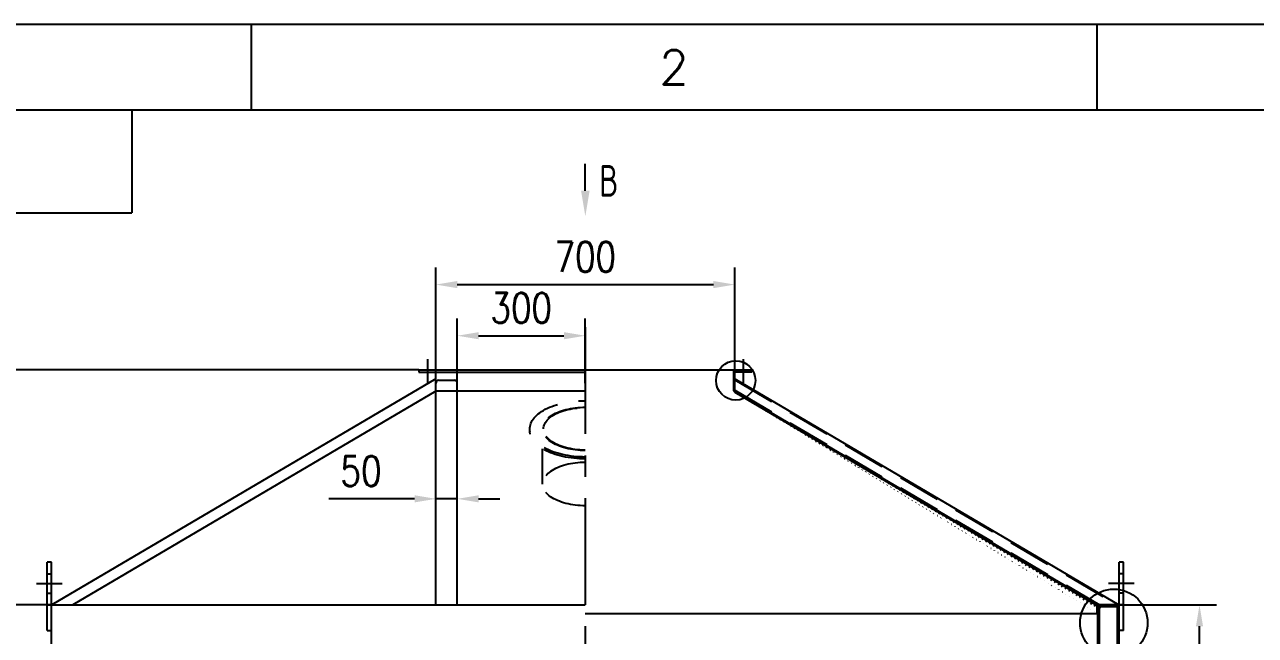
# Model space of a CAD drawing. Header units: inches. Extents: x -500 to 11380, y -200 to 8200.
# Drawn here: x 949 to 3832, y 6771 to 8200 of the extents above; entities that cross this region are included whole.
import ezdxf
from ezdxf.enums import TextEntityAlignment as Align

# ---------------------------------------------------------------- set-up
doc = ezdxf.new("R2010")
doc.units = ezdxf.units.IN
doc.header["$LTSCALE"] = 200
doc.linetypes.add('CENTER', pattern=[2, 1.25, -0.25, 0.25, -0.25])
doc.linetypes.add('DASHED', pattern=[0.75, 0.5, -0.25])
for name, color, linetype in [('1轮廓实线层', 7, 'Continuous'), ('2细线层', 4, 'Continuous'), ('3中心线层', 1, 'CENTER'), ('4虚线层', 6, 'DASHED'), ('5剖面线层', 2, 'Continuous'), ('6文字层', 3, 'Continuous'), ('7标注层', 4, 'Continuous'), ('8符号标注层', 31, 'Continuous'), ('图框层', 7, 'Continuous')]:
    doc.layers.add(name, color=color, linetype=linetype)
doc.styles.add('PC_TEXTSTYLE', font='isocp.shx', dxfattribs={"width": 0.8, "bigfont": 'hzfs.shx'})
doc.styles.add('TH_GBDIM', font='romans.shx', dxfattribs={"width": 0.8, "bigfont": 'gbcbig.shx'})
doc.dimstyles.new('TH_GBDIM', dxfattribs={"dimscale": 20, "dimtxt": 3.5, "dimasz": 2.5, "dimexe": 2, "dimexo": 0, "dimgap": 1.5, "dimtad": 1, "dimtoh": 1, "dimdec": 1, "dimdsep": 46, "dimtxsty": 'TH_GBDIM', "dimcen": 2.5, "dimclrd": 130, "dimclre": 130, "dimclrt": 3, "dimadec": 0, "dimazin": 2, "dimtfac": 0.714286, "dimtdec": 1, "dimtmove": 0, "dimatfit": 3, "dimfxl": 0, "dimtzin": 0, "dimlwd": -1, "dimlwe": -1, "dimarcsym": 0})

# ---------------------------------------------------------------- blocks, each defined once
blk = doc.blocks.new('*D27')
at = {"layer": '7标注层', "color": 130, "transparency": 16777216}
for p, q in [((1872.413454554495, 7392.184662203945), (646.1461108915246, 7392.184662203945)), ((686.1461108915241, 4442.184542994655), (686.1461108915247, 7342.184662203945)), ((1012.413460514959, 4392.184542994655), (646.1461108915241, 4392.184542994655))]:
    blk.add_line(p, q, dxfattribs=at)
for points in [[(677.8127775581913, 7342.184662203945), (694.4794442248581, 7342.184662203945), (686.1461108915247, 7392.184662203945)], [(677.8127775581908, 4442.184542994655), (694.4794442248575, 4442.184542994655), (686.1461108915241, 4392.184542994655)]]:
    blk.add_solid(points, dxfattribs=at)
at = {"layer": 'Defpoints', "color": 0, "transparency": 16777216}
for p in [(686.1461108915247, 7392.184662203945), (1872.413454554495, 7392.184662203945), (1012.413460514959, 4392.184542994655)]:
    blk.add_point(p, dxfattribs=at)
at = {"layer": '7标注层', "color": 3, "transparency": 16777216, "insert": (621.1461108915234, 5892.1846025993), "char_height": 70, "attachment_point": 5, "rotation": 90, "style": 'TH_GBDIM'}
blk.add_mtext('3000', dxfattribs=at)
blk = doc.blocks.new('*D44')
at = {"layer": '7标注层', "color": 130, "transparency": 16777216}
for p, q in [((1912.413471243795, 7387.184662203945), (1912.413471243795, 7631.741936573133)), ((2612.413449786123, 7387.184662203945), (2612.413449786123, 7631.741936573133)), ((1962.413471243795, 7591.741936573133), (2562.413449786123, 7591.741936573133))]:
    blk.add_line(p, q, dxfattribs=at)
for points in [[(1962.413471243795, 7600.075269906466), (1962.413471243795, 7583.4086032398), (1912.413471243795, 7591.741936573133)], [(2562.413449786123, 7600.075269906466), (2562.413449786123, 7583.4086032398), (2612.413449786123, 7591.741936573133)]]:
    blk.add_solid(points, dxfattribs=at)
at = {"layer": 'Defpoints', "color": 0, "transparency": 16777216}
for p in [(2612.413449786123, 7591.741936573133), (1912.413471243795, 7387.184662203945), (2612.413449786123, 7387.184662203945)]:
    blk.add_point(p, dxfattribs=at)
at = {"layer": '7标注层', "color": 3, "transparency": 16777216, "insert": (2262.413460514959, 7656.741936573133), "char_height": 70, "attachment_point": 5, "style": 'TH_GBDIM'}
blk.add_mtext('700', dxfattribs=at)
blk = doc.blocks.new('*D52')
at = {"layer": '7标注层', "color": 130, "transparency": 16777216}
for p, q in [((1872.413454554495, 7392.184662203945), (816.0851784476981, 7392.184662203945)), ((856.085178447698, 6892.184590678374), (856.0851784476981, 7342.184662203945)), ((1013.105708245844, 6842.184590678374), (816.085178447698, 6842.184590678374))]:
    blk.add_line(p, q, dxfattribs=at)
for points in [[(847.7518451143648, 7342.184662203945), (864.4185117810315, 7342.184662203945), (856.0851784476981, 7392.184662203945)], [(847.7518451143646, 6892.184590678374), (864.4185117810314, 6892.184590678374), (856.085178447698, 6842.184590678374)]]:
    blk.add_solid(points, dxfattribs=at)
at = {"layer": 'Defpoints', "color": 0, "transparency": 16777216}
for p in [(856.0851784476981, 7392.184662203945), (1872.413454554495, 7392.184662203945), (1013.105708245844, 6842.184590678374)]:
    blk.add_point(p, dxfattribs=at)
at = {"layer": '7标注层', "color": 3, "transparency": 16777216, "insert": (791.085178447697, 7117.18462644116), "char_height": 70, "attachment_point": 5, "rotation": 90, "style": 'TH_GBDIM'}
blk.add_mtext('550', dxfattribs=at)
blk = doc.blocks.new('*D65')
at = {"layer": '7标注层', "color": 130, "transparency": 16777216}
for p, q in [((1912.413471243795, 7052.800713267396), (1912.413471243795, 7130.417338094281)), ((1962.413453362402, 7052.800713267396), (1962.413453362402, 7130.417338094281)), ((1862.413471243795, 7090.417338094281), (1661.746804577128, 7090.417338094281)), ((1962.413453362402, 7090.417338094281), (1912.413471243795, 7090.417338094281)), ((2012.413453362402, 7090.417338094281), (2062.413453362402, 7090.417338094281))]:
    blk.add_line(p, q, dxfattribs=at)
for points in [[(1862.413471243795, 7098.750671427614), (1862.413471243795, 7082.084004760948), (1912.413471243795, 7090.417338094281)], [(2012.413453362402, 7098.750671427614), (2012.413453362402, 7082.084004760948), (1962.413453362402, 7090.417338094281)]]:
    blk.add_solid(points, dxfattribs=at)
at = {"layer": 'Defpoints', "color": 0, "transparency": 16777216}
for p in [(1912.413471243795, 7090.417338094281), (1912.413471243795, 7052.800713267396), (1962.413453362402, 7052.800713267396)]:
    blk.add_point(p, dxfattribs=at)
at = {"layer": '7标注层', "color": 3, "transparency": 16777216, "insert": (1737.080137910462, 7155.417338094281), "char_height": 70, "attachment_point": 5, "style": 'TH_GBDIM'}
blk.add_mtext('50', dxfattribs=at)
blk = doc.blocks.new('*D98')
at = {"layer": '7标注层', "color": 130, "transparency": 16777216}
for p, q in [((3504.653181500207, 6842.180998237348), (3740.763662648213, 6842.180998237348)), ((3700.763662648213, 6417.184566836513), (3700.763662648213, 6792.180998237348)), ((3490.413460514959, 6367.184566836513), (3740.763662648213, 6367.184566836513))]:
    blk.add_line(p, q, dxfattribs=at)
for points in [[(3692.430329314879, 6792.180998237348), (3709.096995981546, 6792.180998237348), (3700.763662648213, 6842.180998237348)], [(3692.430329314879, 6417.184566836513), (3709.096995981546, 6417.184566836513), (3700.763662648213, 6367.184566836513)]]:
    blk.add_solid(points, dxfattribs=at)
at = {"layer": 'Defpoints', "color": 0, "transparency": 16777216}
for p in [(3504.653181500207, 6842.180998237348), (3700.763662648213, 6842.180998237348), (3490.413460514959, 6367.184566836513)]:
    blk.add_point(p, dxfattribs=at)
at = {"layer": '7标注层', "color": 3, "transparency": 16777216, "insert": (3635.763662648212, 6604.682782536931), "char_height": 70, "attachment_point": 5, "rotation": 90, "style": 'TH_GBDIM'}
blk.add_mtext('475', dxfattribs=at)
blk = doc.blocks.new('*D110')
at = {"layer": '7标注层', "color": 130, "transparency": 16777216}
for p, q in [((1962.413460514961, 7360.822744373243), (1962.413460514961, 7512.0617213027)), ((2262.413460514959, 7360.822744373243), (2262.413460514959, 7512.0617213027)), ((2012.413460514961, 7472.0617213027), (2212.413460514959, 7472.0617213027))]:
    blk.add_line(p, q, dxfattribs=at)
for points in [[(2012.413460514961, 7480.395054636033), (2012.413460514961, 7463.728387969367), (1962.413460514961, 7472.0617213027)], [(2212.413460514959, 7480.395054636033), (2212.413460514959, 7463.728387969367), (2262.413460514959, 7472.0617213027)]]:
    blk.add_solid(points, dxfattribs=at)
at = {"layer": 'Defpoints', "color": 0, "transparency": 16777216}
for p in [(2262.413460514959, 7472.0617213027), (1962.413460514961, 7360.822744373243), (2262.413460514959, 7360.822744373243)]:
    blk.add_point(p, dxfattribs=at)
at = {"layer": '7标注层', "color": 3, "transparency": 16777216, "insert": (2112.41346051496, 7537.0617213027), "char_height": 70, "attachment_point": 5, "style": 'TH_GBDIM'}
blk.add_mtext('300', dxfattribs=at)
blk = doc.blocks.new('PC_TYDH_BLOCK')
at = {"layer": '2细线层', "linetype": 'Continuous'}
for p in [(60, 0), (0, -12)]:
    blk.add_line(p, (60, -12), dxfattribs=at)
at = {"layer": '6文字层', "style": 'PC_TEXTSTYLE', "width": 1.815486407808932}
blk.add_attdef('图样代号', text='', height=7, rotation=180, dxfattribs=at).set_placement((58.23961856626534, -2.403184483947882), (2.346171288814418, -2.403184483947882), align=Align.FIT)

msp = doc.modelspace()

# ---------------------------------------------------------------- hatches: boundary and pattern name
at = {"layer": '5剖面线层'}
h = msp.add_hatch(dxfattribs=at)
h.set_pattern_fill('ANSI31', color=256, scale=3)
h.set_pattern_definition([(45, (0, 0), (-6.735192090801863, 6.735192090801865), [])])
h.paths.add_polyline_path([(2610.413449786123, 7342.184662203945), (2612.413449786123, 7342.184662203945), (2612.413449786123, 7392.184662203946), (2610.413449786123, 7392.184662203946)])
h = msp.add_hatch(dxfattribs=at)
h.set_pattern_fill('ANSI31', color=256, scale=3)
h.set_pattern_definition([(45, (0, 214.9937323195336), (-6.735192090801863, 6.735192090801865), [])])
h.paths.add_polyline_path([(2632.413466475424, 7392.184662203946), (2612.413449786123, 7392.184662203946), (2612.413449786123, 7387.184662203945), (2632.413466475424, 7387.184662203945)])
h.paths.add_polyline_path([(2652.413466475424, 7392.184662203946), (2632.413466475424, 7392.184662203946), (2632.413466475424, 7387.184662203945), (2652.413466475424, 7387.184662203945)])
h = msp.add_hatch(dxfattribs=at)
h.set_pattern_fill('ANSI31', color=256, scale=3)
h.set_pattern_definition([(45, (-974.7880746912851, 214.9937323195336), (-6.735192090801863, 6.735192090801865), [])])
edge = h.paths.add_edge_path()
edge.add_line((3460.413508198675, 6822.184590678373), (3462.413460514959, 6822.184590678373))
edge.add_line((3460.413508198675, 6839.896806547342), (3460.413508198675, 6822.184590678373))
edge.add_line((3462.413508198675, 6839.896806547342), (3462.413508198675, 6822.184590678373))
edge.add_line((2612.413449786123, 7342.184662203945), (2611.399409476999, 7340.460793806569))
edge.add_line((3462.413460514959, 6822.184590678374), (3462.413460514959, 6834.184590678373))
edge.add_line((2611.399409476999, 7340.460793806569), (3459.4275485078, 6841.620674944716))
edge.add_arc((3458.413508198675, 6839.896806547342), 2, 1.323110747488823e-12, 59.53445321935718)
edge.add_arc((3458.413508198675, 6839.896806547342), 4, 1.323110747488823e-12, 59.53445321935718)
edge.add_line((2612.413449786123, 7342.184662203945), (3460.441588816924, 6843.344543342093))
h = msp.add_hatch(dxfattribs=at)
h.set_pattern_fill('ANSI31', color=256, scale=3, angle=90)
h.set_pattern_definition([(135, (0, 214.9937323195336), (-6.735192090801865, -6.735192090801863), [])])
h.paths.add_polyline_path([(3462.413508198675, 6834.212211995764), (3462.413508198676, 6822.184590678373), (3462.413461800786, 6750.180031066129, 0.4140475100638127), (3470.41346051496, 6742.184566836514), (3504.41346051496, 6742.184566836513, 0.4142135623731028), (3512.41346051496, 6750.184566836513), (3512.41346051496, 6834.184590678373, 0.4142135623730935), (3504.41346051496, 6842.184590678373), (3470.41346051496, 6842.184590678373, 0.4132026594770263)])
h.paths.add_polyline_path([(3470.41346051496, 6838.184590678373), (3504.41346051496, 6838.184590678373, -0.4142135623730935), (3508.41346051496, 6834.184590678373), (3508.41346051496, 6750.184566836513, -0.4142135623731053), (3504.41346051496, 6746.184566836513), (3470.41346051496, 6746.184566836514, -0.4142135623730851), (3466.41346051496, 6750.184566836514), (3466.41346051496, 6834.184590678373, -0.4142135623730965)], flags=16)

# ---------------------------------------------------------------- linework, layer by layer
for p, q in [((2652.413466475424, 7387.184662203945), (2652.413466475424, 7392.184662203945)), ((2262.413460514959, 7342.184662203945), (1962.413453362402, 7342.184662203945))]:
    msp.add_line(p, q)
at = {"layer": '1轮廓实线层', "color": 0}
for p, q in [((1872.413454554495, 7392.184662203945), (1872.413454554495, 7387.184662203947)), ((1872.413454554495, 7392.184662203945), (2262.41346051496, 7392.184662203946)), ((1872.413454554495, 7387.184662203945), (2262.41346051496, 7387.184662203945)), ((1912.413471243795, 6842.184590678373), (1912.413471243795, 7387.184662203945)), ((2610.413449786123, 7343.32855426946), (2610.413449786123, 7392.184662203945)), ((2612.413449786123, 7343.32855426946), (2612.413449786123, 7392.184662203945)), ((1912.413471243795, 7371.189196468926), (1013.105708245843, 6842.184590678373)), ((1918.813460371908, 7368.247913699306), (1956.013464234289, 7368.247913699306)), ((1962.413453362402, 6842.184590678373), (1962.413453362402, 7360.822843890348)), ((2612.413449786123, 7371.189196468924), (3511.721212784075, 6842.184590678373)), ((1912.413471243795, 7342.184662203945), (1062.413412831243, 6842.184590678373)), ((2612.385369167874, 7339.880817474709), (3459.427548507799, 6841.620674944716)), ((1012.413460514959, 6942.184495310939), (1002.413470051702, 6942.184495310939)), ((1002.413470051702, 6901.200937609829), (1002.413470051702, 6942.184495310939)), ((1012.413460514959, 6901.200937609829), (1012.413460514959, 6942.184495310939)), ((3522.413450978216, 6942.184495310939), (3512.413460514959, 6942.184495310939)), ((3522.413450978216, 6901.200937609829), (3522.413450978216, 6942.184495310939)), ((1002.413470051702, 6842.184590678373), (1002.413470051702, 6901.200937609829)), ((1012.413460514959, 6842.184590678373), (1012.413460514959, 6901.200937609829)), ((3522.413450978216, 6842.184590678373), (3522.413450978216, 6901.200937609829)), ((1002.413470051702, 6782.184519152797), (1002.413470051702, 6842.184590678373)), ((1002.413470051702, 6842.184590678373), (1012.413460514959, 6842.184590678373)), ((1012.413460514957, 6842.184590678374), (2262.413460514959, 6842.184590678372)), ((1012.413460514959, 6835.784601550258), (1012.413460514959, 6842.184590678373)), ((1012.413460514959, 6742.184566836513), (1012.413460514959, 6835.784601550258)), ((3462.41346051496, 6748.184566836515), (3462.41346051496, 6834.184590678373)), ((3466.41346051496, 6750.184566836514), (3466.41346051496, 6834.184590678373)), ((3470.41346051496, 6842.184590678373), (3504.41346051496, 6842.184590678373)), ((3470.41346051496, 6838.184590678373), (3504.41346051496, 6838.184590678373)), ((3508.41346051496, 6750.184566836513), (3508.41346051496, 6834.184590678373)), ((3522.413450978216, 6842.184590678373), (3512.413460514959, 6842.184590678373)), ((3512.41346051496, 6750.184566836513), (3512.41346051496, 6834.184590678373)), ((3522.413450978216, 6782.184519152797), (3522.413450978216, 6842.184590678373)), ((1002.413470051702, 6782.184519152797), (1012.413460514959, 6782.184519152797))]:
    msp.add_line(p, q, dxfattribs=at)
at = {"layer": '1轮廓实线层'}
for p, q in [((2262.41346051496, 7392.184662203946), (2652.413466475424, 7392.184662203946)), ((2652.413466475424, 7387.184662203945), (2612.413449786123, 7387.184662203945)), ((3512.41346051496, 6782.184519152797), (3512.413460514959, 6942.184495310939)), ((3460.413508198675, 6839.896806547342), (3460.413508198676, 6822.184590678373)), ((3511.721212784075, 6842.184590678373), (3462.413508198675, 6842.184590678373)), ((3462.413508198675, 6839.896806547342), (3462.413508198676, 6822.184590678373)), ((2262.413460514959, 6822.184590678373), (3462.41346051496, 6822.184590678373)), ((3522.413450978216, 6782.184519152797), (3512.41346051496, 6782.184519152797))]:
    msp.add_line(p, q, dxfattribs=at)
at = {"layer": '1轮廓实线层', "color": 0}
for centre, radius, start, end in [((2614.413449786123, 7343.32855426946), 4, 180, 239.5344532193577), ((3470.41346051496, 6834.184590678373), 8, 90, 180), ((3470.41346051496, 6834.184590678373), 4, 90, 180), ((3504.41346051496, 6834.184590678373), 8, 0, 90), ((3504.41346051496, 6834.184590678373), 4, 0, 90)]:
    msp.add_arc(centre, radius, start, end, dxfattribs=at)
at = {"layer": '1轮廓实线层'}
for centre, radius, start, end in [((2614.413449786123, 7343.32855426946), 2, 180, 239.5344532193577), ((3458.413508198675, 6839.896806547342), 2, 1.628443996909321e-12, 59.53445321935813), ((3458.413508198675, 6839.896806547342), 4, 1.628443996909321e-12, 59.53445321935813)]:
    msp.add_arc(centre, radius, start, end, dxfattribs=at)
at = {"layer": '1轮廓实线层', "color": 0}
for centre, ratio, start_param, end_param in [((1918.813460514961, 7360.822744373243), 0.8619342151577675, 0, 1.570796326794897), ((1956.013460514961, 7360.822744373243), 0.861934215157645, 4.712388980384702, 6.283185307179586)]:
    msp.add_ellipse(centre, major_axis=(0, 7.425160629954917), ratio=ratio, start_param=start_param, end_param=end_param, dxfattribs=at)
at = {"layer": '2细线层'}
for p, q in [((11380, 8200), (-500, 8200)), ((1480, 8200), (1480, 8000)), ((3460, 8200), (3460, 8000))]:
    msp.add_line(p, q, dxfattribs=at)
at = {"layer": '2细线层', "color": 4}
msp.add_line((2613.399409476999, 7341.604685872085), (3462.413508198677, 6842.184590678372), dxfattribs=at)
at = {"layer": '3中心线层'}
for p, q in [((2262.413460514959, 7492.184662203945), (2262.413460514959, 4512.184571604885)), ((1892.413454554495, 7417.184662203945), (1892.413454554495, 7362.184662203947)), ((2632.413466475424, 7417.184662203945), (2632.413466475424, 7362.184662203947)), ((977.4134700517025, 6892.184547763027), (1037.413460514959, 6892.184547763027)), ((3547.413450978216, 6892.184547763027), (3487.413460514959, 6892.184547763027))]:
    msp.add_line(p, q, dxfattribs=at)
at = {"layer": '4虚线层'}
for p, q in [((2612.413449786123, 7368.868833727725), (3507.776596417244, 6842.184590678373)), ((1962.413453362402, 7342.184662203945), (1912.413471243795, 7342.184662203945)), ((2612.413449786123, 7344.505024945142), (3466.358124565506, 6842.184590678373)), ((2132.413465283331, 7249.850992972976), (2132.413465283331, 7254.160647208816)), ((2162.413459024843, 7124.870543296461), (2162.413459024843, 7207.734738404876)), ((1002.413470051702, 6914.684547763027), (1012.413460514959, 6914.684547763029)), ((3522.413450978216, 6914.684547763027), (3512.413460514959, 6914.684547763029)), ((1002.413470051702, 6869.684547763027), (1012.413460514959, 6869.684547763027)), ((3522.413450978216, 6869.684547763027), (3512.413460514959, 6869.684547763027))]:
    msp.add_line(p, q, dxfattribs=at)
at = {"layer": '4虚线层', "flags": 128}
for points in [[(2262.413460514959, 7188.248042876844), (2255.665964200613, 7188.336883599884), (2248.936657547471, 7188.60319715274), (2242.243682719287, 7189.046208675033), (2235.605081296977, 7189.664785678512), (2229.038752369102, 7190.457199628479), (2222.562394789871, 7191.421364362363), (2216.193467132267, 7192.554657275802), (2209.949139259275, 7193.854038531906), (2203.846249483046, 7195.315991456634), (2197.901244960245, 7196.936582143432), (2192.130151889738, 7198.711459453231), (2186.548534534391, 7200.635795409805), (2181.17143561643, 7202.704404409055), (2176.013346515116, 7204.911743219022), (2171.088177464422, 7207.251881177551), (2166.409205398973, 7209.718440587646), (2161.989051602301, 7212.30480533374), (2157.839614651617, 7215.004031474716), (2153.97209276956, 7217.808817441587), (2150.396909318384, 7220.711593444475), (2147.123705349382, 7223.704521472579), (2144.161302349981, 7226.779584701185), (2141.517679892, 7229.928438480024), (2139.199975631651, 7233.142618949537), (2137.214440606054, 7236.413483436233), (2135.566401980337, 7239.732180650361), (2134.260345004019, 7243.08974009288), (2133.299741647657, 7246.477191264757), (2132.687214515623, 7249.885325248365), (2132.424417636808, 7253.305022533063), (2132.512036464628, 7256.726984794265), (2132.949847481665, 7260.142092521316), (2133.736673496183, 7263.540987784986), (2134.870383642134, 7266.91467028392), (2136.347938082632, 7270.253901298172), (2138.165328405317, 7273.549799735672), (2140.317681930479, 7276.793424899703), (2142.799179754671, 7279.976014907485), (2145.603131256517, 7283.089046294815), (2148.721988997873, 7286.124055202131), (2152.147341273245, 7289.07293539775), (2155.869941912111, 7291.927640254623), (2159.87977733415, 7294.680540378219), (2164.166014395174, 7297.324244792587), (2168.717112145838, 7299.851600940353), (2173.520799479898, 7302.255754287368), (2178.564127288279, 7304.530207927352), (2183.833498261389, 7306.668941791185), (2189.314704142031, 7308.666114623672), (2194.992977879461, 7310.516302402145), (2200.853001079973, 7312.21461754573), (2206.878978512701, 7313.756410892133), (2213.054667911943, 7315.137510116224), (2219.363420955357, 7316.354279334671), (2225.788227967438, 7317.403380687362), (2232.311771936234, 7318.281953151351), (2238.916462040957, 7318.987672145492), (2245.584498844561, 7319.518689925794), (2252.297901302096, 7319.873456771497), (2259.038574980092, 7320.05107861293), (2262.413460514959, 7320.05107861293)], [(2262.413460514959, 7203.458641584043), (2256.489397711572, 7203.547690923341), (2250.586143448469, 7203.814540917997), (2244.724433622774, 7204.258208091383), (2238.92485512, 7204.877142722732), (2233.207784346756, 7205.66919904483), (2227.593298755106, 7206.631605441694), (2222.101118169245, 7207.760934646255), (2216.750535867628, 7209.053252751953), (2211.560349665102, 7210.504029805784), (2206.548783681807, 7212.108139808302), (2201.733447364983, 7213.859950120574), (2197.131249807295, 7215.753321464185), (2192.758355043348, 7217.781607921249), (2188.630129895624, 7219.937656934387), (2184.761073193964, 7222.213958318359), (2181.164774797377, 7224.602435643798), (2177.853863439974, 7227.094744260435), (2174.839969478067, 7229.682122285491), (2172.133680186686, 7232.355509812957), (2169.74450250667, 7235.105459506635), (2167.680825791773, 7237.9223452164), (2165.949899456915, 7240.796272571212), (2164.557810626444, 7243.717138583786), (2163.509439430651, 7246.674661452896), (2162.808473906931, 7249.658529574996), (2162.457380197462, 7252.658192927965), (2162.457380197462, 7255.663161094314), (2162.808473906931, 7258.66282444728), (2163.509439430651, 7261.646632964736), (2164.557810626444, 7264.604215438491), (2165.949899456915, 7267.525081451066), (2167.680825791773, 7270.398979003555), (2169.74450250667, 7273.21589451564), (2172.133680186686, 7275.965814406995), (2174.839969478067, 7278.639201934461), (2177.853863439974, 7281.226579959518), (2181.164774797377, 7283.718888576154), (2184.761073193964, 7286.107365901596), (2188.630129895624, 7288.383667285568), (2192.758355043348, 7290.539746101028), (2197.131249807295, 7292.56803255809), (2201.733447364983, 7294.46137409938), (2206.548783681807, 7296.213214213974), (2211.560349665102, 7297.817294414169), (2216.750535867628, 7299.268071468002), (2222.101118169245, 7300.560419376022), (2227.593298755106, 7301.689748580581), (2233.207784346756, 7302.652125175125), (2238.92485512, 7303.444211299545), (2244.724433622774, 7304.063145930892), (2250.586143448469, 7304.506783301958), (2256.489397711572, 7304.773633296613), (2262.413460514959, 7304.86268263591)], [(2262.413460514959, 7203.458641584043), (2256.489397711572, 7203.547690923341), (2250.586143448469, 7203.814540917997), (2244.724433622774, 7204.258208091383), (2238.92485512, 7204.877142722732), (2233.207784346756, 7205.66919904483), (2227.593298755106, 7206.631605441694), (2222.101118169245, 7207.760934646255), (2216.750535867628, 7209.053252751953), (2211.560349665102, 7210.504029805784), (2206.548783681807, 7212.108139808302), (2201.733447364983, 7213.859950120574), (2197.131249807295, 7215.753321464185), (2192.758355043348, 7217.781607921249), (2188.630129895624, 7219.937656934387), (2184.761073193964, 7222.213958318359), (2181.164774797377, 7224.602435643798), (2177.853863439974, 7227.094744260435), (2174.839969478067, 7229.682122285491), (2172.133680186686, 7232.355509812957), (2169.74450250667, 7235.105459506635), (2167.680825791773, 7237.9223452164), (2165.949899456915, 7240.796272571212), (2164.557810626444, 7243.717138583786), (2163.509439430651, 7246.674661452896), (2162.808473906931, 7249.658529574996), (2162.457380197462, 7252.658192927965), (2162.457380197462, 7255.663161094314), (2162.808473906931, 7258.66282444728), (2163.509439430651, 7261.646632964736), (2164.557810626444, 7264.604215438491), (2165.949899456915, 7267.525081451066), (2167.680825791773, 7270.398979003555), (2169.74450250667, 7273.21589451564), (2172.133680186686, 7275.965814406995), (2174.839969478067, 7278.639201934461), (2177.853863439974, 7281.226579959518), (2181.164774797377, 7283.718888576154), (2184.761073193964, 7286.107365901596), (2188.630129895624, 7288.383667285568), (2192.758355043348, 7290.539746101028), (2197.131249807295, 7292.56803255809), (2201.733447364983, 7294.46137409938), (2206.548783681807, 7296.213214213974), (2211.560349665102, 7297.817294414169), (2216.750535867628, 7299.268071468002), (2222.101118169245, 7300.560419376022), (2227.593298755106, 7301.689748580581), (2233.207784346756, 7302.652125175125), (2238.92485512, 7303.444211299545), (2244.724433622774, 7304.063145930892), (2250.586143448469, 7304.506783301958), (2256.489397711572, 7304.773633296613), (2262.413460514959, 7304.86268263591)], [(2164.413463077959, 7254.160647208816), (2164.588864646372, 7257.132236774091), (2165.114458404001, 7260.093097503309), (2165.988359353956, 7263.032798583633), (2167.207438252386, 7265.94073038829), (2168.767329059061, 7268.806462104446), (2170.662443838533, 7271.6197417332), (2172.88600256246, 7274.370615298873), (2175.430055461344, 7277.049069221145), (2178.285475573954, 7279.645566756851), (2181.442063055452, 7282.15086918605), (2184.888500473913, 7284.556035812026), (2188.612457118448, 7286.852304751998), (2192.60060390037, 7289.031569774276), (2196.838658056673, 7291.086022670393), (2201.311461381134, 7293.008272464399), (2206.002987674889, 7294.791464622144), (2210.896450779852, 7296.429221446638), (2215.97433065575, 7297.915701682693), (2221.218451611217, 7299.245481307632), (2226.61004190844, 7300.413911159162), (2232.129795230445, 7301.416759307508), (2237.757958225426, 7302.250389869339), (2243.474380798158, 7302.911941821701), (2249.258600860354, 7303.398971374158), (2255.08991138589, 7303.709690387373), (2260.947438641902, 7303.843085582382), (2262.413460514959, 7303.831966828037)], [(2262.413460514959, 7183.938388641006), (2255.665964200613, 7184.027229364044), (2248.936657547471, 7184.293513114576), (2242.243682719287, 7184.736554439191), (2235.605081296977, 7185.355101640348), (2229.038752369102, 7186.147545392639), (2222.562394789871, 7187.111710126527), (2216.193467132267, 7188.245003039962), (2209.949139259275, 7189.544384296066), (2203.846249483046, 7191.006337220794), (2197.901244960245, 7192.626927907592), (2192.130151889738, 7194.401775415069), (2186.548534534391, 7196.326111371643), (2181.17143561643, 7198.394750173217), (2176.013346515116, 7200.602088983183), (2171.088177464422, 7202.942197139387), (2166.409205398973, 7205.408756549484), (2161.989051602301, 7207.9951510979), (2157.839614651617, 7210.694377238874), (2153.97209276956, 7213.499133403427), (2150.396909318384, 7216.401909406309), (2147.123705349382, 7219.39486723674), (2144.161302349981, 7222.469900663023), (2141.517679892, 7225.618784244184), (2139.199975631651, 7228.832964713697), (2137.214440606054, 7232.103799398071), (2135.566401980337, 7235.422496612196), (2134.260345004019, 7238.780085857038), (2133.299741647657, 7242.167537028915), (2132.687214515623, 7245.575671012529), (2132.424417636808, 7248.995368297225), (2132.413465283331, 7249.850992972976)], [(2262.413460514959, 7204.489387194241), (2260.947438641902, 7204.478268439897), (2255.08991138589, 7204.611633832582), (2249.258600860354, 7204.922382648117), (2243.474380798158, 7205.409382398254), (2237.757958225426, 7206.070934350614), (2232.129795230445, 7206.904594714767), (2226.61004190844, 7207.907442863113), (2221.218451611217, 7209.075842912323), (2215.97433065575, 7210.405652339584), (2210.896450779852, 7211.892102773315), (2206.002987674889, 7213.529859597808), (2201.311461381134, 7215.313051755554), (2196.838658056673, 7217.23530154956), (2192.60060390037, 7219.289754445676), (2188.612457118448, 7221.469019467956), (2184.888500473913, 7223.765318210249), (2181.442063055452, 7226.170425231582), (2178.285475573954, 7228.675727660781), (2175.430055461344, 7231.27228480113), (2172.88600256246, 7233.950738723403), (2170.662443838533, 7236.701552684432), (2168.767329059061, 7239.514891917831), (2167.207438252386, 7242.380623633987), (2165.988359353956, 7245.288555438642), (2165.114458404001, 7248.22819691432), (2164.588864646372, 7251.189117248184), (2164.413463077959, 7254.160647208816)], [(2262.413460514959, 7175.572578723552), (2256.489397711572, 7175.483529384258), (2250.586143448469, 7175.216679389599), (2244.724433622774, 7174.773012216213), (2238.92485512, 7174.154077584865), (2233.207784346756, 7173.362021262769), (2227.593298755106, 7172.399614865902), (2222.101118169245, 7171.270285661344), (2216.750535867628, 7169.977967555647), (2211.560349665102, 7168.527190501812), (2206.548783681807, 7166.923080499294), (2201.733447364983, 7165.171270187023), (2197.131249807295, 7163.27789884341), (2192.758355043348, 7161.24961238635), (2188.630129895624, 7159.093533570886), (2184.761073193964, 7156.81726198924), (2181.164774797377, 7154.428784663799), (2177.853863439974, 7151.936476047161), (2174.839969478067, 7149.349098022106), (2172.133680186686, 7146.67571049464), (2169.74450250667, 7143.92576080096), (2167.680825791773, 7141.108875091198), (2165.949899456915, 7138.234947736385), (2164.557810626444, 7135.314081723812), (2163.509439430651, 7132.356529052381), (2162.808473906931, 7129.372690732603), (2162.457380197462, 7126.373027379635), (2162.413459024843, 7124.870543296461)], [(2262.413460514959, 7074.168507869369), (2256.489397711572, 7074.257557208663), (2250.586143448469, 7074.524407203323), (2244.724433622774, 7074.968074376709), (2238.92485512, 7075.587009008056), (2233.207784346756, 7076.379065330152), (2227.593298755106, 7077.34147172702), (2222.101118169245, 7078.470800931577), (2216.750535867628, 7079.763119037275), (2211.560349665102, 7081.21389609111), (2206.548783681807, 7082.818006093627), (2201.733447364983, 7084.569816405899), (2197.131249807295, 7086.463187749511), (2192.758355043348, 7088.491474206571), (2188.630129895624, 7090.647553022035), (2184.761073193964, 7092.923824603681), (2181.164774797377, 7095.312301929122), (2177.853863439974, 7097.804610545761), (2174.839969478067, 7100.391988570816), (2172.133680186686, 7103.065376098281), (2169.74450250667, 7105.815325791961), (2167.680825791773, 7108.632211501724), (2165.949899456915, 7111.506138856536), (2164.557810626444, 7114.42700486911), (2163.509439430651, 7117.38455754054), (2162.808473906931, 7120.368395860319), (2162.457380197462, 7123.368059213287), (2162.413459024843, 7124.870543296461)]]:
    msp.add_lwpolyline(points, dxfattribs=at)
at = {"layer": '7标注层', "color": 130}
msp.add_line((2262.413460514959, 7811.284683914455), (2262.413460514959, 7874.540584941985), dxfattribs=at)
msp.add_solid([(2252.413460514959, 7811.284683914455), (2272.413460514959, 7811.284683914455), (2262.413460514959, 7751.284683914455)], dxfattribs=at)
at = {"layer": '8符号标注层'}
for centre, radius in [((2614.583853374622, 7367.592125639592), 46.0917308612029), ((3500.153841602092, 6800.175535967013), 79.1364731208339)]:
    msp.add_circle(centre, radius, dxfattribs=at)
at = {"layer": '图框层'}
msp.add_line((11180, 8000), (0, 8000), dxfattribs=at)

# ---------------------------------------------------------------- block references
ref = msp.add_blockref('PC_TYDH_BLOCK', (0, 8000), dxfattribs=dict(at, xscale=20, yscale=20, zscale=20))
ref.add_attrib('图样代号', 'XFX.00.1', dxfattribs={"layer": '6文字层', "height": 140, "rotation": 180, "style": 'PC_TEXTSTYLE', "width": 0.8}).set_placement((605.8578985507975, 7951.936310321043), align=Align.CENTER)

# ---------------------------------------------------------------- texts
at = {"layer": '6文字层', "style": 'TH_GBDIM'}
msp.add_text('2', height=80, dxfattribs=at).set_placement((2470, 8100), align=Align.MIDDLE)
at = {"layer": '6文字层', "insert": (2317.560679610236, 7871.518838171558), "char_height": 74.23499999999999, "attachment_point": 2, "style": 'PC_TEXTSTYLE'}
msp.add_mtext('B', dxfattribs=at)

# ---------------------------------------------------------------- dimensions: what is measured, and where the dimension line sits
at = {"layer": '7标注层'}
dim = msp.add_linear_dim(base=(2612.413449786123, 7591.741936573133), p1=(1912.413471243795, 7387.184662203945), p2=(2612.413449786123, 7387.184662203945), dimstyle='TH_GBDIM', dxfattribs=at)
dim.commit()
dim.dimension.update_dxf_attribs({"geometry": '*D44', "text_midpoint": (2262.413460514959, 7591.741936573133), "dimtype": 160})
for base, p1, p2, picture, middle in [((2262.413460514959, 7472.0617213027), (1962.413460514961, 7360.822744373243), (2262.413460514959, 7360.822744373243), '*D110', (2112.41346051496, 7537.0617213027)), ((1912.413471243795, 7090.417338094281), (1962.413453362402, 7052.800713267396), (1912.413471243795, 7052.800713267396), '*D65', (1737.080137910462, 7155.417338094281))]:
    dim = msp.add_linear_dim(base=base, p1=p1, p2=p2, dimstyle='TH_GBDIM', dxfattribs=at)
    dim.commit()
    dim.dimension.update_dxf_attribs({"geometry": picture, "text_midpoint": middle})
for base, p1, p2, picture, middle in [((686.1461108915247, 7392.184662203945), (1012.413460514959, 4392.184542994655), (1872.413454554495, 7392.184662203945), '*D27', (621.1461108915234, 5892.1846025993)), ((856.0851784476981, 7392.184662203945), (1013.105708245844, 6842.184590678374), (1872.413454554495, 7392.184662203945), '*D52', (791.085178447697, 7117.18462644116)), ((3700.763662648213, 6842.180998237348), (3490.413460514959, 6367.184566836513), (3504.653181500207, 6842.180998237348), '*D98', (3635.763662648212, 6604.682782536931))]:
    dim = msp.add_linear_dim(base=base, p1=p1, p2=p2, angle=90, dimstyle='TH_GBDIM', dxfattribs=at)
    dim.commit()
    dim.dimension.update_dxf_attribs({"geometry": picture, "text_midpoint": middle})

doc.saveas('drawing.dxf')
